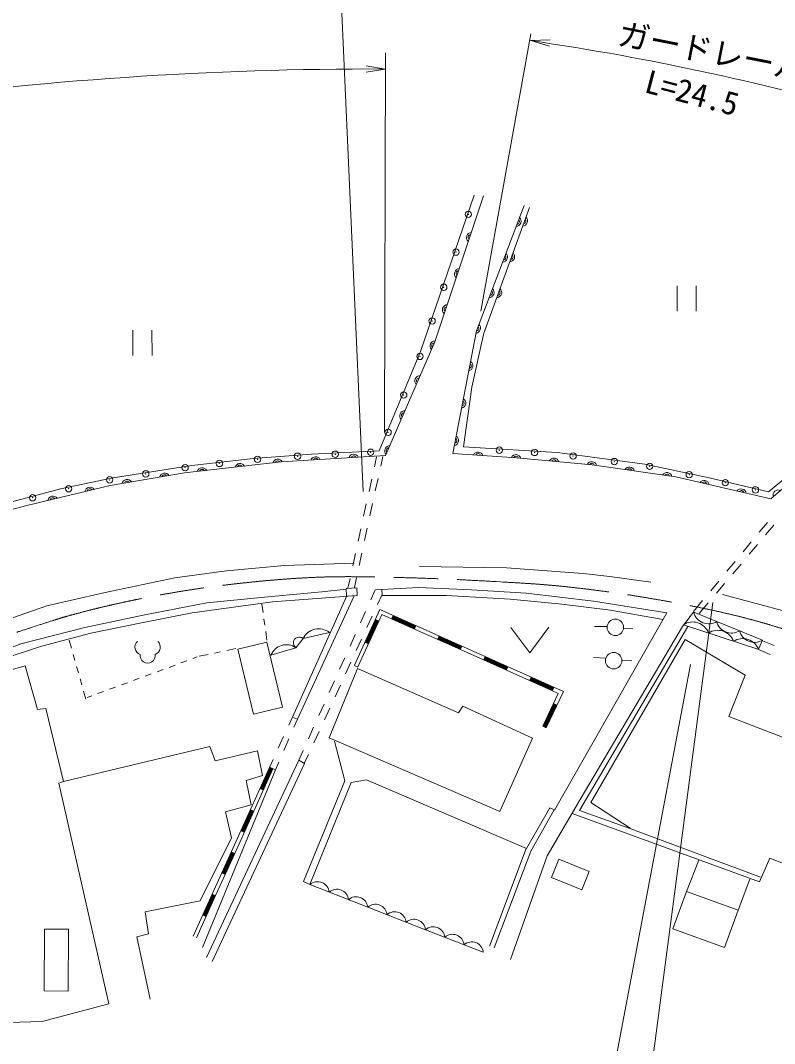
# Model space of a CAD drawing. Units: millimetres, scale not verified. Extents: x 40000 to 680000, y 20000 to 380000.
# Drawn here: x 399965 to 459416, y 258831 to 339426 of the extents above; entities that cross this region are included whole.
import ezdxf
from ezdxf.enums import TextEntityAlignment as Align

# ---------------------------------------------------------------- set-up
doc = ezdxf.new("R2010")
doc.units = ezdxf.units.MM
doc.header["$LTSCALE"] = 1000
doc.header["$PDMODE"] = 32
doc.header["$PDSIZE"] = 500
doc.linetypes.add('CHAIN', pattern=[18.5, 12, -1.5, 3.5, -1.5])
for name, color, linetype, lineweight in [('M-BGD', 7, 'Continuous', 13), ('M-BMK', 2, 'CHAIN', 13), ('M-STR-HTXT', 7, 'Continuous', 13)]:
    doc.layers.add(name, color=color, linetype=linetype, lineweight=lineweight)
doc.styles.add('ＭＳ ゴシック', font='')
doc.styles.get('ＭＳ ゴシック').set_extended_font_data('MS Gothic')

# ---------------------------------------------------------------- blocks, each defined once
blk = doc.blocks.new('田')
at = {"color": 7, "linetype": 'Continuous', "lineweight": 13}
for p, q in [((-0.75, 1), (-0.75, -1)), ((0.75, -1), (0.75, 1))]:
    blk.add_line(p, q, dxfattribs=at)
blk = doc.blocks.new('畑')
at = {"color": 7, "linetype": 'Continuous', "lineweight": 13}
for p, q in [((-1.5, 1), (0, -1)), ((0, -1), (1.5, 1))]:
    blk.add_line(p, q, dxfattribs=at)
blk = doc.blocks.new('園庭')
at = {"color": 7, "linetype": 'Continuous', "lineweight": 13}
for centre, start, end in [((-0.4, 0.4), 131.41945, 251.14243), ((0.4, 0.4), 288.85757, 48.58055), ((0, -0.25), 172.14016, 7.85984)]:
    blk.add_arc(centre, 0.6, start, end, dxfattribs=at)

msp = doc.modelspace()

# ---------------------------------------------------------------- linework, layer by layer
at = {"layer": 'M-BGD'}
for p, q in [((431495, 313336), (435745, 325676)), ((436468, 325624), (432634, 314121)), ((435916, 314966), (439664, 324846)), ((436476, 314707), (440095, 324702)), ((434064, 305316), (435916, 314966)), ((436458, 314683), (435549, 310550)), ((432634, 314121), (428756, 305161)), ((428239, 305514), (431495, 313336)), ((435549, 310550), (434898, 305839)), ((422908, 305269), (428239, 305514)), ((434898, 305839), (442289, 305399)), ((413468, 304369), (418313, 304925)), ((418313, 304925), (422908, 305269)), ((428756, 305161), (420528, 304644)), ((427870, 304272), (428037, 305040)), ((428529, 305079), (428364, 304314)), ((439061, 304971), (434064, 305316)), ((445049, 304411), (439061, 304971)), ((442289, 305399), (449201, 304461)), ((458947, 302297), (461915, 304748)), ((407284, 303393), (413468, 304369)), ((420528, 304644), (412903, 303782)), ((451641, 303463), (445049, 304411)), ((449201, 304461), (454256, 303408)), ((462349, 304531), (459113, 301735)), ((403110, 302531), (407284, 303393)), ((412903, 303782), (407044, 302791)), ((427444, 302318), (427657, 303295)), ((428154, 303336), (427943, 302359)), ((459113, 301735), (451641, 303463)), ((454256, 303408), (458947, 302297)), ((398897, 301402), (403110, 302531)), ((407044, 302791), (400366, 301197)), ((400366, 301197), (392661, 299153)), ((427018, 300364), (427231, 301341)), ((427732, 301381), (427521, 300404)), ((458212, 299117), (458850, 299887)), ((426593, 298410), (426805, 299387)), ((427311, 299426), (427100, 298448)), ((459360, 299658), (458714, 298895)), ((456936, 297577), (457574, 298347)), ((426167, 296456), (426380, 297433)), ((426889, 297471), (426679, 296493)), ((458067, 298133), (457420, 297370)), ((420769, 296497), (426263, 296662)), ((455660, 296037), (456298, 296807)), ((456774, 296607), (456127, 295844)), ((412145, 295508), (416210, 296057)), ((416210, 296057), (420769, 296497)), ((431435, 296409), (438287, 296312)), ((438287, 296312), (444318, 295848)), ((444318, 295848), (446417, 295628)), ((406651, 294354), (412145, 295508)), ((425787, 294711), (425954, 295478)), ((426468, 295516), (426303, 294750)), ((446417, 295628), (449664, 295164)), ((454384, 294497), (455022, 295267)), ((455481, 295081), (454834, 294318)), ((402037, 293311), (406651, 294354)), ((419217, 293997), (423721, 294423)), ((423721, 294423), (425645, 294621)), ((426488, 294721), (425642, 294673)), ((425642, 294673), (425677, 294067)), ((426522, 294115), (426488, 294721)), ((427587, 293786), (427935, 294562)), ((431354, 294747), (427946, 294565)), ((428456, 294569), (428472, 294144)), ((435523, 294565), (431354, 294747)), ((439844, 294321), (435523, 294565)), ((445139, 293682), (439844, 294321)), ((455304, 294212), (460407, 292839)), ((409784, 292597), (414653, 293541)), ((419826, 293617), (413496, 292765)), ((414653, 293541), (419217, 293997)), ((419006, 293453), (419097, 292779)), ((426521, 294114), (419826, 293617)), ((425659, 294039), (421415, 284531)), ((421794, 284388), (426264, 294095)), ((425677, 294067), (426522, 294115)), ((426520, 294115), (426521, 294114)), ((428451, 294146), (428115, 293416)), ((428494, 294139), (433545, 294139)), ((433545, 294139), (438566, 293835)), ((438566, 293835), (442644, 293439)), ((442644, 293439), (446478, 292983)), ((450921, 292770), (445139, 293682)), ((453024, 292854), (453746, 293727)), ((454188, 293555), (453474, 292713)), ((397258, 291663), (402037, 293311)), ((405037, 291593), (409784, 292597)), ((413496, 292765), (409510, 291973)), ((426300, 288627), (428306, 293023)), ((426767, 291962), (427177, 292874)), ((428222, 292117), (428456, 292628)), ((428306, 293023), (442770, 286564)), ((428456, 292628), (431027, 291480)), ((442074, 277222), (450921, 292770)), ((446478, 292983), (450614, 292230)), ((452236, 291790), (453024, 292824)), ((453042, 292814), (458478, 290616)), ((409510, 291973), (405524, 291152)), ((419164, 292284), (419231, 291788)), ((426573, 288502), (428222, 292117)), ((427152, 290422), (427977, 292229)), ((427179, 290409), (428004, 292216)), ((427207, 290397), (428031, 292204)), ((427234, 290384), (428059, 292192)), ((427261, 290372), (428086, 292179)), ((427696, 292508), (427277, 291600)), ((427289, 290359), (428113, 292167)), ((427316, 290347), (428141, 292154)), ((427343, 290334), (428168, 292142)), ((427370, 290322), (428195, 292129)), ((429225, 292317), (431039, 291507)), ((429237, 292345), (431051, 291535)), ((429250, 292372), (431064, 291562)), ((429262, 292400), (431076, 291590)), ((429274, 292427), (431088, 291617)), ((429286, 292454), (431100, 291644)), ((429299, 292482), (431113, 291672)), ((429311, 292509), (431125, 291699)), ((429323, 292537), (431137, 291726)), ((444085, 278051), (452225, 291827)), ((458165, 289863), (452225, 291827)), ((399985, 290315), (405037, 291593)), ((405524, 291152), (401537, 290117)), ((419298, 291293), (419389, 290619)), ((424320, 291221), (422253, 290732)), ((425948, 290138), (426357, 291050)), ((431027, 291480), (434655, 289860)), ((452579, 291677), (444051, 277197)), ((445222, 291693), (446204, 291693)), ((447532, 291565), (448247, 291501)), ((395512, 288601), (399985, 290315)), ((403803, 290619), (403988, 289967)), ((419385, 290454), (417098, 289898)), ((420630, 285329), (419385, 290454)), ((422253, 290732), (421683, 290016)), ((426859, 290692), (426440, 289784)), ((432853, 290697), (434667, 289887)), ((432865, 290725), (434679, 289915)), ((432878, 290752), (434691, 289942)), ((432890, 290779), (434704, 289969)), ((432902, 290807), (434716, 289997)), ((432914, 290834), (434728, 290024)), ((432927, 290862), (434740, 290052)), ((432939, 290889), (434753, 290079)), ((432951, 290916), (434765, 290106)), ((444928, 277815), (452380, 290663)), ((452380, 290663), (457107, 287843)), ((458468, 290613), (458156, 289892)), ((458473, 290565), (459387, 290180)), ((401537, 290117), (397795, 288870)), ((404124, 289486), (404260, 289005)), ((414047, 289336), (414768, 289488)), ((415258, 289591), (415747, 289694)), ((416236, 289797), (416957, 289949)), ((417098, 289898), (418343, 284773)), ((421683, 290016), (419713, 289414)), ((434655, 289860), (438283, 288240)), ((458158, 289882), (459067, 289472)), ((395920, 287324), (400329, 288595)), ((400329, 288595), (401316, 285133)), ((411681, 288466), (412150, 288638)), ((412620, 288811), (413089, 288983)), ((413558, 289156), (413906, 289284)), ((425128, 288313), (425538, 289225)), ((426022, 288876), (425603, 287967)), ((426295, 288608), (426561, 288490)), ((436481, 289077), (438295, 288267)), ((436493, 289104), (438307, 288294)), ((436505, 289132), (438319, 288322)), ((436518, 289159), (438332, 288349)), ((436530, 289187), (438344, 288377)), ((436542, 289214), (438356, 288404)), ((436554, 289241), (438368, 288431)), ((436567, 289269), (438380, 288459)), ((436579, 289296), (438393, 288486)), ((445145, 289242), (446102, 289178)), ((447404, 289012), (448170, 288974)), ((404396, 288524), (404532, 288043)), ((409804, 287776), (410273, 287948)), ((410743, 288121), (411212, 288293)), ((424304, 282924), (426530, 288373)), ((426530, 288373), (434497, 284887)), ((438283, 288240), (441910, 286619)), ((457107, 287843), (455809, 284597)), ((404668, 287562), (404804, 287080)), ((407927, 287086), (408396, 287258)), ((408865, 287431), (409335, 287603)), ((424309, 286489), (424718, 287401)), ((425184, 287059), (424766, 286151)), ((440109, 287457), (441923, 286647)), ((440121, 287484), (441935, 286674)), ((440133, 287512), (441947, 286702)), ((440145, 287539), (441959, 286729)), ((440158, 287566), (441972, 286756)), ((440170, 287594), (441984, 286784)), ((440182, 287621), (441996, 286811)), ((440194, 287649), (442008, 286839)), ((440207, 287676), (442021, 286866)), ((404940, 286599), (405124, 285947)), ((405232, 286096), (405580, 286223)), ((406049, 286396), (406519, 286568)), ((406988, 286741), (407457, 286913)), ((442368, 286415), (441150, 283827)), ((442770, 286564), (441422, 283700)), ((441910, 286619), (442368, 286415)), ((418343, 284773), (420630, 285329)), ((423489, 284664), (423899, 285577)), ((434497, 284887), (434853, 285421)), ((434853, 285421), (440330, 282895)), ((442023, 285612), (441178, 283814)), ((442051, 285599), (441205, 283802)), ((442078, 285586), (441232, 283789)), ((442105, 285574), (441259, 283776)), ((442132, 285561), (441286, 283763)), ((442159, 285548), (441313, 283751)), ((442186, 285535), (441340, 283738)), ((442213, 285523), (441368, 283725)), ((442241, 285510), (441395, 283712)), ((401316, 285133), (401979, 285214)), ((401979, 285214), (403372, 279483)), ((421133, 283920), (421415, 284531)), ((421415, 284531), (421794, 284388)), ((424347, 285243), (423929, 284335)), ((455809, 284597), (470537, 278917)), ((421794, 284388), (421523, 283761)), ((422670, 282840), (423079, 283752)), ((420295, 282105), (420714, 283013)), ((423510, 283426), (423092, 282518)), ((437748, 277121), (424304, 282924)), ((440330, 282895), (437754, 277116)), ((414900, 282222), (403367, 279461)), ((415323, 281115), (414900, 282222)), ((421126, 282843), (420730, 281925)), ((424711, 282658), (425529, 279528)), ((418644, 281880), (415323, 281115)), ((419051, 279944), (418644, 281880)), ((421911, 281152), (422260, 281928)), ((422673, 281610), (422336, 280880)), ((413577, 267279), (419594, 280587)), ((421901, 281151), (414645, 265622)), ((415092, 265295), (422354, 280898)), ((418363, 277136), (419872, 280473)), ((418869, 278911), (419630, 280592)), ((418897, 278898), (419656, 280579)), ((418924, 278886), (419683, 280566)), ((418951, 278874), (419710, 280553)), ((418979, 278861), (419737, 280539)), ((419006, 278849), (419764, 280526)), ((419033, 278837), (419791, 280513)), ((419061, 278824), (419818, 280500)), ((419088, 278812), (419845, 280487)), ((419594, 280587), (419876, 281197)), ((420062, 280381), (419603, 280605)), ((420333, 281007), (420062, 280381)), ((422354, 280898), (421901, 281151)), ((414325, 266404), (420062, 280381)), ((417765, 279553), (419051, 279944)), ((403372, 279483), (402979, 279334)), ((402979, 279334), (406942, 261959)), ((418152, 277628), (417765, 279553)), ((425529, 279528), (422292, 271597)), ((422790, 271348), (426027, 279386)), ((426027, 279386), (427236, 279599)), ((427236, 279599), (439863, 274197)), ((416137, 277079), (418152, 277628)), ((417365, 275584), (418117, 277247)), ((439863, 274197), (441713, 277390)), ((441487, 273620), (444085, 278051)), ((441713, 277390), (442029, 277232)), ((448039, 275799), (444928, 277815)), ((416613, 275028), (416137, 277079)), ((416859, 273809), (418363, 277136)), ((417392, 275572), (418144, 277235)), ((417420, 275559), (418172, 277223)), ((417447, 275547), (418199, 277210)), ((417474, 275534), (418226, 277198)), ((417502, 275522), (418254, 277186)), ((417529, 275510), (418281, 277173)), ((417556, 275497), (418309, 277161)), ((417584, 275485), (418336, 277148)), ((442029, 277232), (440211, 273992)), ((458236, 271579), (443449, 276966)), ((444051, 277197), (448092, 275744)), ((448092, 275744), (458296, 271940)), ((414123, 270084), (416613, 275028)), ((436947, 266507), (439847, 274200)), ((415355, 270482), (416859, 273809)), ((415861, 272257), (416613, 273921)), ((415888, 272245), (416640, 273908)), ((415915, 272232), (416668, 273896)), ((415943, 272220), (416695, 273883)), ((415970, 272208), (416722, 273871)), ((415997, 272195), (416750, 273859)), ((416025, 272183), (416777, 273846)), ((416052, 272171), (416804, 273834)), ((416079, 272158), (416832, 273822)), ((440211, 273992), (437302, 266365)), ((438611, 265449), (441487, 273620)), ((442398, 273349), (441822, 271917)), ((444798, 272382), (442398, 273349)), ((452486, 270813), (453434, 273270)), ((459047, 273427), (458236, 271579)), ((466781, 270417), (459047, 273427)), ((441822, 271917), (444221, 270951)), ((444221, 270951), (444798, 272382)), ((456536, 269339), (457467, 271790)), ((422292, 271597), (422790, 271348)), ((427344, 269572), (422789, 271348)), ((452469, 270807), (451404, 267856)), ((456537, 269339), (452469, 270807)), ((409802, 269205), (414123, 270084)), ((413850, 267156), (415355, 270482)), ((414356, 268930), (415109, 270594)), ((414384, 268918), (415136, 270581)), ((414411, 268906), (415163, 270569)), ((414438, 268893), (415191, 270557)), ((414466, 268881), (415218, 270544)), ((414493, 268868), (415245, 270532)), ((414520, 268856), (415273, 270520)), ((414548, 268844), (415300, 270507)), ((414575, 268831), (415327, 270495)), ((410058, 267484), (409802, 269205)), ((431899, 267796), (427344, 269572)), ((455472, 266388), (456537, 269339)), ((401870, 267845), (401845, 262977)), ((403750, 267835), (401870, 267845)), ((403725, 262967), (403750, 267835)), ((436454, 266019), (431899, 267796)), ((451404, 267856), (455472, 266388)), ((409142, 267227), (410058, 267484)), ((410204, 262320), (409142, 267227)), ((401845, 262977), (403725, 262967)), ((406942, 261959), (401678, 260559)), ((401678, 260559), (399000, 260498))]:
    msp.add_line(p, q, dxfattribs=at)
for centre in [(446867, 291615), (446733, 288992)]:
    msp.add_circle(centre, 650, dxfattribs=at)
for centre, radius, start, end in [((439026, 323605), 406, 271.8451, 46.60537), ((439100, 323578), 203, 271.8451, 46.60537), ((439543, 323637), 406, 272.71612, 47.47639), ((439616, 323610), 203, 272.71612, 47.47639), ((435533, 322325), 406, 94.18492, 228.94519), ((435459, 322350), 203, 94.18492, 228.94519), ((437962, 320800), 406, 271.8451, 46.60537), ((438035, 320773), 203, 271.8451, 46.60537), ((438522, 320816), 406, 272.71612, 47.47639), ((438595, 320789), 203, 272.71612, 47.47639), ((434584, 319479), 406, 94.18492, 228.94519), ((434510, 319504), 203, 94.18492, 228.94519), ((436898, 317996), 406, 271.8451, 46.60537), ((436971, 317968), 203, 271.8451, 46.60537), ((437500, 317995), 406, 272.71612, 47.47639), ((437574, 317968), 203, 272.71612, 47.47639), ((433636, 316633), 406, 94.18492, 228.94519), ((433562, 316658), 203, 94.18492, 228.94519), ((435815, 315190), 420, 278.80171, 44.76381), ((435903, 315164), 205, 273.27843, 45.51065), ((432665, 313782), 410, 91.0491, 223.14293), ((432586, 313815), 203, 89.2221, 223.98237), ((435231, 312227), 406, 281.75331, 56.51358), ((435308, 312212), 203, 281.75331, 56.51358), ((431467, 311030), 406, 89.2221, 223.98237), ((431395, 311061), 203, 89.2221, 223.98237), ((434666, 309281), 406, 281.75331, 56.51358), ((430275, 308277), 406, 89.2221, 223.98237), ((434742, 309266), 203, 281.75331, 56.51358), ((430204, 308308), 203, 89.2221, 223.98237), ((434100, 306334), 406, 281.75331, 56.51358), ((434177, 306320), 203, 281.75331, 56.51358), ((429084, 305524), 406, 89.2221, 223.98237), ((429012, 305555), 203, 89.2221, 223.98237), ((420254, 304460), 404, 27.87601, 164.38516), ((420247, 304533), 203, 29.06662, 163.82689), ((423241, 304657), 406, 26.21487, 160.97514), ((423236, 304735), 203, 26.21487, 160.97514), ((426235, 304846), 406, 26.21487, 160.97514), ((426230, 304924), 203, 26.21487, 160.97514), ((436041, 305023), 406, 18.67468, 153.43495), ((436046, 305101), 203, 18.67468, 153.43495), ((439032, 304819), 404, 17.06869, 153.70543), ((439038, 304896), 202, 17.12686, 153.70963), ((442017, 304538), 406, 17.27681, 152.03708), ((442024, 304615), 203, 17.27681, 152.03708), ((445001, 304264), 401, 14.12144, 152.58886), ((414293, 303782), 406, 29.06662, 163.82689), ((414285, 303859), 203, 29.06662, 163.82689), ((417274, 304119), 406, 29.06662, 163.82689), ((417266, 304196), 203, 29.06662, 163.82689), ((445010, 304339), 201, 14.34247, 152.60371), ((447966, 303834), 406, 14.43734, 149.19761), ((447977, 303911), 203, 14.43734, 149.19761), ((408375, 302858), 406, 32.21877, 166.97904), ((408362, 302935), 203, 32.21877, 166.97904), ((411333, 303358), 406, 32.21877, 166.97904), ((411320, 303435), 203, 32.21877, 166.97904), ((450935, 303407), 406, 14.43734, 149.19761), ((450946, 303484), 203, 14.43734, 149.19761), ((453856, 302791), 406, 9.59844, 144.35871), ((453873, 302867), 203, 9.59844, 144.35871), ((405450, 302250), 406, 36.04567, 170.80594), ((405432, 302326), 203, 36.04567, 170.80594), ((456779, 302115), 406, 9.59844, 144.35871), ((456796, 302191), 203, 9.59844, 144.35871), ((459700, 302035), 406, 63.44377, 198.20404), ((402532, 301553), 406, 36.04567, 170.80594), ((402514, 301629), 203, 36.04567, 170.80594), ((454212, 293101), 1205, 193.80127, 302.18244), ((452953, 290705), 1337, 20.46982, 122.94941), ((456024, 292369), 1205, 193.80127, 302.18244), ((423488, 290122), 1378, 52.86842, 153.71318), ((454933, 290050), 1337, 20.46982, 122.94941), ((457837, 291636), 1205, 193.80127, 302.18244), ((420935, 288940), 1310, 55.20465, 158.80105), ((421936, 290399), 459, 46.42393, 236.57476), ((456913, 289396), 1337, 20.46982, 122.94941), ((423398, 270667), 914, 5.62482, 131.76319), ((424916, 270075), 914, 5.62482, 131.76319), ((426434, 269482), 914, 5.62482, 131.76319), ((427953, 268890), 914, 5.62482, 131.76319), ((429471, 268298), 914, 5.62482, 131.76319), ((430989, 267706), 914, 5.62482, 131.76319), ((432508, 267114), 914, 5.62482, 131.76319), ((434026, 266522), 914, 5.62482, 131.76319), ((435544, 265930), 914, 5.62482, 131.76319)]:
    msp.add_arc(centre, radius, start, end, dxfattribs=at)
for p in [(435280, 324153), (434297, 321179), (433339, 318409), (432420, 315754), (431466, 312961), (430183, 309927), (428952, 306978), (424782, 305255), (427573, 305412), (437715, 305575), (440497, 305397), (415655, 304527), (418655, 304859), (421808, 305101), (443535, 305116), (446790, 304682), (409847, 303710), (412949, 304195), (449573, 304299), (452688, 303648), (407000, 303238), (455534, 303010), (403771, 302536), (457908, 302448), (400924, 301821)]:
    msp.add_point(p, dxfattribs=at)
at = {"layer": 'M-BMK'}
msp.add_open_spline([(481325, 282915), (478132, 284398), (474999, 286020), (471745, 287365), (468840, 288566), (465864, 289593), (462882, 290588), (460933, 291238), (458976, 291873), (456986, 292382), (454727, 292961), (452435, 293411), (450137, 293811), (447709, 294234), (445265, 294578), (442813, 294836), (440914, 295036), (439006, 295131), (437100, 295239), (434806, 295369), (432511, 295477), (430215, 295532), (427969, 295586), (425721, 295657), (423476, 295569), (421004, 295471), (418535, 295244), (416078, 294946), (413993, 294693), (411915, 294360), (409853, 293957), (407897, 293575), (405952, 293127), (404030, 292602), (402566, 292203), (401135, 291693), (399687, 291239)], degree=3, knots=[0, 0, 0, 0, 1, 1, 1, 2, 2, 2, 3, 3, 3, 4, 4, 4, 5, 5, 5, 6, 6, 6, 7, 7, 7, 8, 8, 8, 9, 9, 9, 10, 10, 10, 11, 11, 11, 12, 12, 12, 12], dxfattribs=at)
at = {"layer": 'M-STR-HTXT'}
for p, q in [((426978, 302311), (425143, 343535)), ((440215, 338363), (436273, 316521)), ((440205, 337840), (441724, 337907)), ((440205, 337840), (441664, 337411)), ((428667, 307003), (428753, 336869)), ((428721, 335599), (427220, 335357)), ((428721, 335599), (427223, 335857)), ((454558, 293583), (448790, 249769)), ((452789, 288702), (441751, 230409))]:
    msp.add_line(p, q, dxfattribs=at)
for centre, radius, start, end in [((410007, 130812), 209214, 73.83654, 81.70575), ((427739, 46780), 288823, 89.81289, 106.03946)]:
    msp.add_arc(centre, radius, start, end, dxfattribs=at)

# ---------------------------------------------------------------- block references
at = {"layer": 'M-BGD', "xscale": 1000, "yscale": 1000, "rotation": 0.08929}
for name, p in [('田', (452479, 317516)), ('田', (409586, 314026)), ('畑', (440120, 290617)), ('園庭', (409990, 289657))]:
    msp.add_blockref(name, p, dxfattribs=at)

# ---------------------------------------------------------------- texts
at = {"layer": 'M-STR-HTXT', "style": 'ＭＳ ゴシック'}
for s, rotation, p in [('ガードレール', 348.887, (446844, 336991)), ('L=24.5', 345.256, (448923, 333259))]:
    msp.add_text(s, height=1833, rotation=rotation, dxfattribs=at).set_placement(p, align=Align.BOTTOM_LEFT)

doc.saveas('drawing.dxf')
